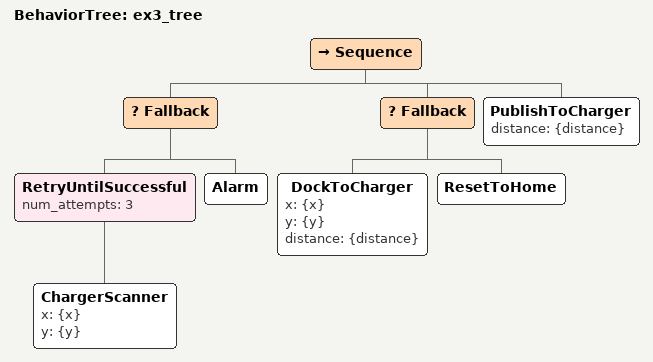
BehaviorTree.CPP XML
<?xml version="1.0" encoding="UTF-8"?>
<root BTCPP_format="4">
  <BehaviorTree ID="ex3_tree">
    <Sequence>
      <Fallback>
        <RetryUntilSuccessful num_attempts="3">
          <ChargerScanner x="{x}" y="{y}" />
        </RetryUntilSuccessful>
        <Alarm />
      </Fallback>
      <Fallback>
        <DockToCharger x="{x}" y="{y}" distance="{distance}" />
        <ResetToHome />
      </Fallback>
      <PublishToCharger distance="{distance}" />
    </Sequence>
  </BehaviorTree>
</root>
